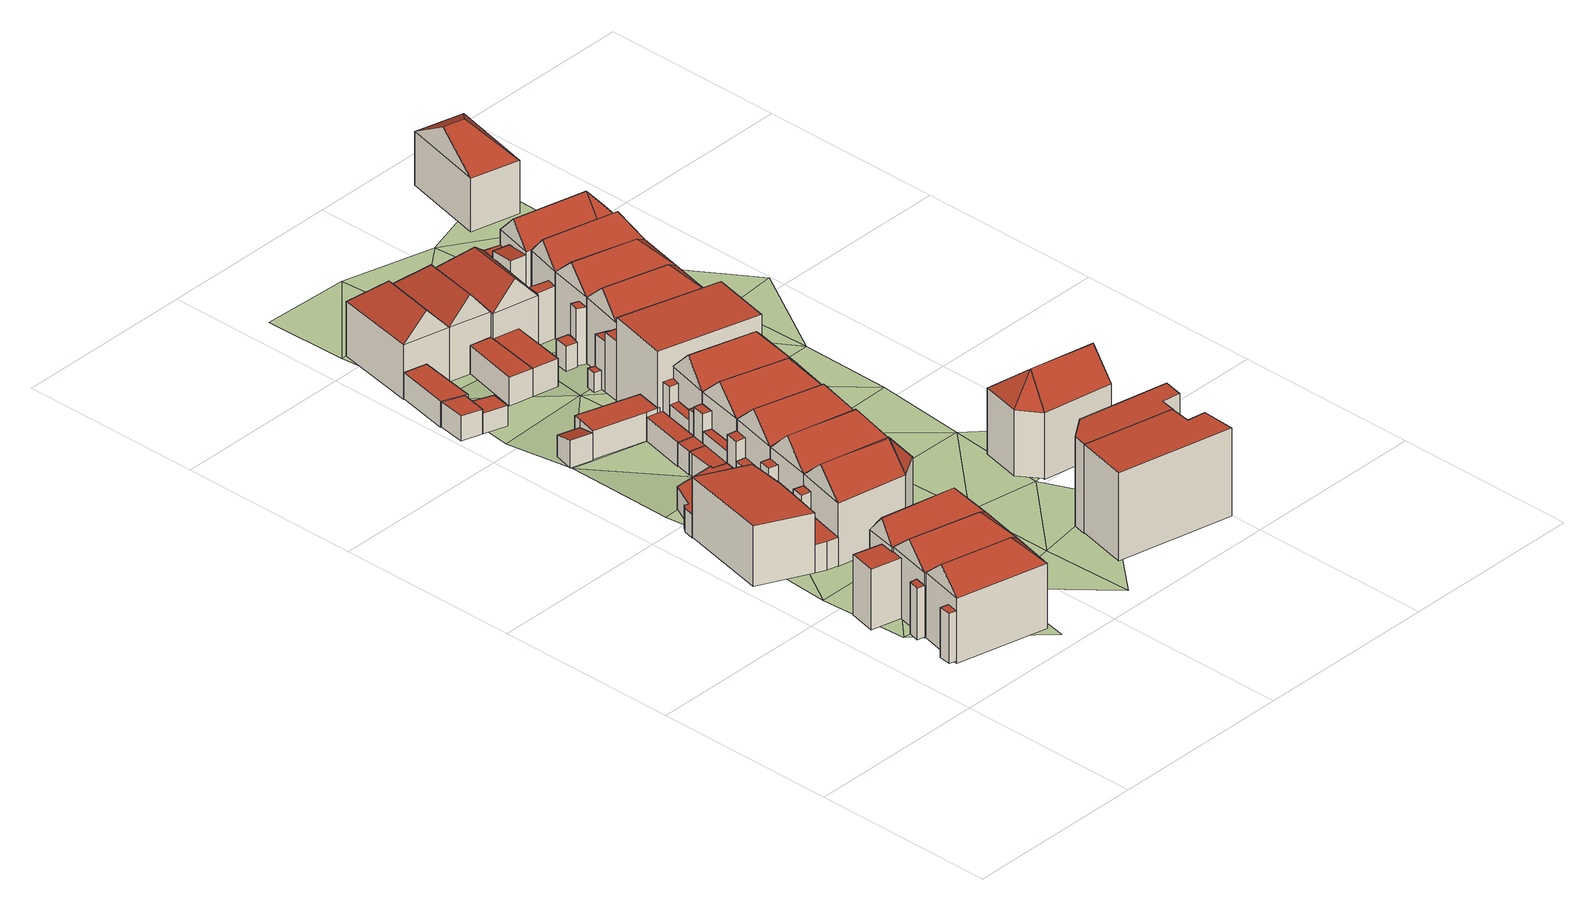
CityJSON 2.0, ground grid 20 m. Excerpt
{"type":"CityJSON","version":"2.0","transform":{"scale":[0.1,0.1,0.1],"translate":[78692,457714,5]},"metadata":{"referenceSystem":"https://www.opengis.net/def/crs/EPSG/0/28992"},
"CityObjects":{
"building1":{"type":"Building","children":["building1-1","building1-2"]},
"building1-1":{"type":"BuildingPart","attributes":{"RelativeEavesHeight":7.25,"AbsoluteEavesHeight":14.2,"RelativeRidgeHeight":9.68,"AbsoluteRidgeHeight":16.63,"roofType":"1130"},"parents":["building1"],"geometry":[{"type":"Solid","lod":"2","boundaries":[[[[0,1,2,3]],[[1,4,5,2]],[[4,6,7,5]],[[6,0,3,7]],[[4,1,8]],[[0,6,9]],[[1,0,9,8]],[[6,4,8,9]],[[3,2,5,7]]]],"semantics":{"surfaces":[{"type":"WallSurface"},{"type":"RoofSurface","Slope":45,"Direction":103.11},{"type":"RoofSurface","Slope":46.19,"Direction":13.09},{"type":"RoofSurface","Slope":46.19,"Direction":193.03},{"type":"GroundSurface"}],"values":[[0,0,0,0,1,0,2,3,4]]}}]},
"building1-2":{"type":"BuildingPart","attributes":{"RelativeEavesHeight":5.67,"AbsoluteEavesHeight":12.84,"RelativeRidgeHeight":5.67,"AbsoluteRidgeHeight":12.84,"roofType":"1000"},"parents":["building1"],"geometry":[{"type":"Solid","lod":"2","boundaries":[[[[10,11,12,13]],[[11,14,15,12]],[[14,16,17,15]],[[16,10,13,17]],[[16,14,11,10]],[[13,12,15,17]]]],"semantics":{"surfaces":[{"type":"WallSurface"},{"type":"RoofSurface","Slope":90,"Direction":0},{"type":"GroundSurface"}],"values":[[0,0,0,0,1,2]]}}]},
"building2":{"type":"Building","children":["building2-1","building2-2"]},
"building2-1":{"type":"BuildingPart","attributes":{"RelativeEavesHeight":5.71,"AbsoluteEavesHeight":12.75,"RelativeRidgeHeight":5.71,"AbsoluteRidgeHeight":12.75,"roofType":"1000"},"parents":["building2"],"geometry":[{"type":"Solid","lod":"2","boundaries":[[[[18,19,20,21]],[[19,22,23,20]],[[22,24,25,23]],[[24,18,21,25]],[[24,22,19,18]],[[21,20,23,25]]]],"semantics":{"surfaces":[{"type":"WallSurface"},{"type":"RoofSurface","Slope":90,"Direction":0},{"type":"GroundSurface"}],"values":[[0,0,0,0,1,2]]}}]},
"building2-2":{"type":"BuildingPart","attributes":{"RelativeEavesHeight":7.34,"AbsoluteEavesHeight":14.2,"RelativeRidgeHeight":9.77,"AbsoluteRidgeHeight":16.63,"roofType":"1130"},"parents":["building2"],"geometry":[{"type":"Solid","lod":"2","boundaries":[[[[26,27,28,29]],[[27,1,2,28]],[[1,30,31,2]],[[30,26,29,31]],[[1,27,32]],[[26,30,33]],[[27,26,33,32]],[[30,1,32,33]],[[29,28,2,31]]]],"semantics":{"surfaces":[{"type":"WallSurface"},{"type":"RoofSurface","Slope":45,"Direction":103.11},{"type":"RoofSurface","Slope":46.86,"Direction":13.1},{"type":"RoofSurface","Slope":46.86,"Direction":193.06},{"type":"GroundSurface"}],"values":[[0,0,0,0,1,0,2,3,4]]}}]},
"building3":{"type":"Building","children":["building3-1","building3-2"]},
"building3-1":{"type":"BuildingPart","attributes":{"RelativeEavesHeight":6.77,"AbsoluteEavesHeight":13.4,"RelativeRidgeHeight":6.77,"AbsoluteRidgeHeight":13.4,"roofType":"1000"},"parents":["building3"],"geometry":[{"type":"Solid","lod":"2","boundaries":[[[[34,35,36,37]],[[35,38,39,36]],[[38,40,41,39]],[[40,42,43,41]],[[42,34,37,43]],[[42,40,38,35,34]],[[37,36,39,41,43]]]],"semantics":{"surfaces":[{"type":"WallSurface"},{"type":"RoofSurface","Slope":90,"Direction":0},{"type":"GroundSurface"}],"values":[[0,0,0,0,0,1,2]]}}]},
"building3-2":{"type":"BuildingPart","attributes":{"RelativeEavesHeight":3.62,"AbsoluteEavesHeight":10.26,"RelativeRidgeHeight":3.62,"AbsoluteRidgeHeight":10.26,"roofType":"1000"},"parents":["building3"],"geometry":[{"type":"Solid","lod":"2","boundaries":[[[[44,45,46,47]],[[45,48,49,46]],[[48,50,43,49]],[[50,44,47,43]],[[50,48,45,44]],[[47,46,49,43]]]],"semantics":{"surfaces":[{"type":"WallSurface"},{"type":"RoofSurface","Slope":90,"Direction":0},{"type":"GroundSurface"}],"values":[[0,0,0,0,1,2]]}}]},
"building4":{"type":"Building","children":["building4-1","building4-2","building4-3"]},
"building4-1":{"type":"BuildingPart","attributes":{"RelativeEavesHeight":6.85,"AbsoluteEavesHeight":13.74,"RelativeRidgeHeight":6.85,"AbsoluteRidgeHeight":13.74,"roofType":"1000"},"parents":["building4"],"geometry":[{"type":"Solid","lod":"2","boundaries":[[[[51,52,29,53]],[[52,54,55,29]],[[54,56,57,55]],[[56,58,59,57]],[[58,60,61,59]],[[60,51,53,61]],[[60,58,56,54,52,51]],[[53,29,55,57,59,61]]]],"semantics":{"surfaces":[{"type":"WallSurface"},{"type":"RoofSurface","Slope":90,"Direction":282.15},{"type":"GroundSurface"}],"values":[[0,0,0,0,0,0,1,2]]}}]},
"building4-2":{"type":"BuildingPart","attributes":{"RelativeEavesHeight":7.41,"AbsoluteEavesHeight":14.2,"RelativeRidgeHeight":9.84,"AbsoluteRidgeHeight":16.63,"roofType":"1120"},"parents":["building4"],"geometry":[{"type":"Solid","lod":"2","boundaries":[[[[62,27,63,64]],[[27,65,66,63]],[[65,67,68,66]],[[67,62,64,68]],[[27,62,69]],[[65,27,69]],[[67,65,69]],[[62,67,69]],[[64,63,66,68]]]],"semantics":{"surfaces":[{"type":"WallSurface"},{"type":"RoofSurface","Slope":42.03,"Direction":103.12},{"type":"RoofSurface","Slope":-20.45,"Direction":252.59},{"type":"RoofSurface","Slope":40.91,"Direction":10.1},{"type":"RoofSurface","Slope":32.95,"Direction":56.65},{"type":"GroundSurface"}],"values":[[0,0,0,0,1,2,3,4,5]]}}]},
"building4-3":{"type":"BuildingPart","attributes":{"RelativeEavesHeight":7.41,"AbsoluteEavesHeight":14.2,"RelativeRidgeHeight":9.84,"AbsoluteRidgeHeight":16.63,"roofType":"1130"},"parents":["building4"],"geometry":[{"type":"Solid","lod":"2","boundaries":[[[[70,65,66,71]],[[65,27,63,66]],[[27,72,73,63]],[[72,70,71,73]],[[27,65,69]],[[70,72,74]],[[65,70,74,69]],[[72,27,69,74]],[[71,66,63,73]]]],"semantics":{"surfaces":[{"type":"WallSurface"},{"type":"RoofSurface","Slope":20.45,"Direction":72.58},{"type":"RoofSurface","Slope":38.78,"Direction":11.16},{"type":"RoofSurface","Slope":37.61,"Direction":192.71},{"type":"GroundSurface"}],"values":[[0,0,0,0,1,0,2,3,4]]}}]},
"building5":{"type":"Building","children":["building5-1","building5-2","building5-3","building5-4"]},
"building5-1":{"type":"BuildingPart","attributes":{"RelativeEavesHeight":5.76,"AbsoluteEavesHeight":12.35,"RelativeRidgeHeight":5.76,"AbsoluteRidgeHeight":12.35,"roofType":"1000"},"parents":["building5"],"geometry":[{"type":"Solid","lod":"2","boundaries":[[[[75,76,77,78]],[[76,79,80,77]],[[79,81,82,80]],[[81,75,78,82]],[[81,79,76,75]],[[78,77,80,82]]]],"semantics":{"surfaces":[{"type":"WallSurface"},{"type":"RoofSurface","Slope":90,"Direction":0},{"type":"GroundSurface"}],"values":[[0,0,0,0,1,2]]}}]},
"building5-2":{"type":"BuildingPart","attributes":{"RelativeEavesHeight":3.26,"AbsoluteEavesHeight":9.85,"RelativeRidgeHeight":3.26,"AbsoluteRidgeHeight":9.85,"roofType":"1000"},"parents":["building5"],"geometry":[{"type":"Solid","lod":"2","boundaries":[[[[83,84,77,80]],[[84,85,86,77]],[[85,87,88,86]],[[87,89,36,88]],[[89,90,37,36]],[[90,91,82,37]],[[91,83,80,82]],[[91,90,89,87,85,84,83]],[[80,77,86,88,36,37,82]]]],"semantics":{"surfaces":[{"type":"WallSurface"},{"type":"RoofSurface","Slope":90,"Direction":0},{"type":"GroundSurface"}],"values":[[0,0,0,0,0,0,0,1,2]]}}]},
"building5-3":{"type":"BuildingPart","attributes":{"RelativeEavesHeight":7.12,"AbsoluteEavesHeight":13.65,"RelativeRidgeHeight":9.73,"AbsoluteRidgeHeight":16.27,"roofType":"1120"},"parents":["building5"],"geometry":[{"type":"Solid","lod":"2","boundaries":[[[[92,93,94,95]],[[93,96,97,94]],[[96,98,99,97]],[[98,92,95,99]],[[93,92,100]],[[96,93,100]],[[98,96,100]],[[92,98,100]],[[95,94,97,99]]]],"semantics":{"surfaces":[{"type":"WallSurface"},{"type":"RoofSurface","Slope":0,"Direction":281.62},{"type":"RoofSurface","Slope":41.04,"Direction":15.9},{"type":"RoofSurface","Slope":40.1,"Direction":101.36},{"type":"RoofSurface","Slope":38.11,"Direction":149.07},{"type":"GroundSurface"}],"values":[[0,0,0,0,1,2,3,4,5]]}}]},
"building5-4":{"type":"BuildingPart","attributes":{"RelativeEavesHeight":7.11,"AbsoluteEavesHeight":13.65,"RelativeRidgeHeight":9.72,"AbsoluteRidgeHeight":16.27,"roofType":"1030"},"parents":["building5"],"geometry":[{"type":"Solid","lod":"2","boundaries":[[[[92,101,102,95]],[[101,103,104,102]],[[103,93,94,104]],[[93,92,95,94]],[[103,101,105]],[[92,93,100]],[[101,92,100,105]],[[93,103,105,100]],[[95,102,104,94]]]],"semantics":{"surfaces":[{"type":"WallSurface"},{"type":"RoofSurface","Slope":47.35,"Direction":190.91},{"type":"RoofSurface","Slope":44.71,"Direction":13.6},{"type":"GroundSurface"}],"values":[[0,0,0,0,0,0,1,2,3]]}}]},
"building6":{"type":"Building","children":["building6-1","building6-2","building6-3","building6-4"]},
"building6-1":{"type":"BuildingPart","attributes":{"RelativeEavesHeight":2.53,"AbsoluteEavesHeight":9.06,"RelativeRidgeHeight":2.53,"AbsoluteRidgeHeight":9.06,"roofType":"1000"},"parents":["building6"],"geometry":[{"type":"Solid","lod":"2","boundaries":[[[[106,107,108,109]],[[107,110,111,108]],[[110,112,113,111]],[[112,114,115,113]],[[114,116,117,115]],[[116,118,119,117]],[[118,120,121,119]],[[120,122,123,121]],[[122,124,125,123]],[[124,126,127,125]],[[126,128,129,127]],[[128,106,109,129]],[[128,126,124,122,120,118,116,114,112,110,107,106]],[[109,108,111,113,115,117,119,121,123,125,127,129]]]],"semantics":{"surfaces":[{"type":"WallSurface"},{"type":"RoofSurface","Slope":90,"Direction":0},{"type":"GroundSurface"}],"values":[[0,0,0,0,0,0,0,0,0,0,0,0,1,2]]}}]},
"building6-2":{"type":"BuildingPart","attributes":{"RelativeEavesHeight":7.22,"AbsoluteEavesHeight":13.65,"RelativeRidgeHeight":9.88,"AbsoluteRidgeHeight":16.3,"roofType":"1130"},"parents":["building6"],"geometry":[{"type":"Solid","lod":"2","boundaries":[[[[130,131,132,133]],[[131,134,135,132]],[[134,136,137,135]],[[136,130,133,137]],[[134,131,138]],[[130,136,139]],[[131,130,139,138]],[[136,134,138,139]],[[133,132,135,137]]]],"semantics":{"surfaces":[{"type":"WallSurface"},{"type":"RoofSurface","Slope":38.26,"Direction":103},{"type":"RoofSurface","Slope":45.79,"Direction":15.22},{"type":"RoofSurface","Slope":46.27,"Direction":195.31},{"type":"GroundSurface"}],"values":[[0,0,0,0,1,0,2,3,4]]}}]},
"building6-3":{"type":"BuildingPart","attributes":{"RelativeEavesHeight":3.63,"AbsoluteEavesHeight":10.15,"RelativeRidgeHeight":3.63,"AbsoluteRidgeHeight":10.15,"roofType":"1000"},"parents":["building6"],"geometry":[{"type":"Solid","lod":"2","boundaries":[[[[140,141,109,142]],[[141,143,144,109]],[[143,145,146,144]],[[145,140,142,146]],[[145,143,141,140]],[[142,109,144,146]]]],"semantics":{"surfaces":[{"type":"WallSurface"},{"type":"RoofSurface","Slope":90,"Direction":0},{"type":"GroundSurface"}],"values":[[0,0,0,0,1,2]]}}]},
"building6-4":{"type":"BuildingPart","attributes":{"RelativeEavesHeight":5.83,"AbsoluteEavesHeight":12.35,"RelativeRidgeHeight":5.83,"AbsoluteRidgeHeight":12.35,"roofType":"1000"},"parents":["building6"],"geometry":[{"type":"Solid","lod":"2","boundaries":[[[[147,148,129,144]],[[148,149,150,129]],[[149,151,146,150]],[[151,147,144,146]],[[151,149,148,147]],[[144,129,150,146]]]],"semantics":{"surfaces":[{"type":"WallSurface"},{"type":"RoofSurface","Slope":90,"Direction":0},{"type":"GroundSurface"}],"values":[[0,0,0,0,1,2]]}}]},
"building7":{"type":"Building","children":["building7-1","building7-2","building7-3"]},
"building7-1":{"type":"BuildingPart","attributes":{"RelativeEavesHeight":7.22,"AbsoluteEavesHeight":13.65,"RelativeRidgeHeight":9.97,"AbsoluteRidgeHeight":16.4,"roofType":"1130"},"parents":["building7"],"geometry":[{"type":"Solid","lod":"2","boundaries":[[[[136,134,135,137]],[[134,96,152,135]],[[96,103,153,152]],[[103,136,137,153]],[[96,134,154]],[[136,103,155]],[[134,136,155,154]],[[103,96,154,155]],[[137,135,152,153]]]],"semantics":{"surfaces":[{"type":"WallSurface"},{"type":"RoofSurface","Slope":36.68,"Direction":103},{"type":"RoofSurface","Slope":42.99,"Direction":14.5},{"type":"RoofSurface","Slope":46.82,"Direction":194.74},{"type":"GroundSurface"}],"values":[[0,0,0,0,1,0,2,3,4]]}}]},
"building7-2":{"type":"BuildingPart","attributes":{"RelativeEavesHeight":3.61,"AbsoluteEavesHeight":10.15,"RelativeRidgeHeight":3.61,"AbsoluteRidgeHeight":10.15,"roofType":"1000"},"parents":["building7"],"geometry":[{"type":"Solid","lod":"2","boundaries":[[[[156,157,158,104]],[[157,159,160,158]],[[159,161,162,160]],[[161,156,104,162]],[[161,159,157,156]],[[104,158,160,162]]]],"semantics":{"surfaces":[{"type":"WallSurface"},{"type":"RoofSurface","Slope":90,"Direction":212.71},{"type":"GroundSurface"}],"values":[[0,0,0,0,1,2]]}}]},
"building7-3":{"type":"BuildingPart","attributes":{"RelativeEavesHeight":5.81,"AbsoluteEavesHeight":12.35,"RelativeRidgeHeight":5.81,"AbsoluteRidgeHeight":12.35,"roofType":"1000"},"parents":["building7"],"geometry":[{"type":"Solid","lod":"2","boundaries":[[[[163,164,109,160]],[[164,165,142,109]],[[165,166,162,142]],[[166,163,160,162]],[[166,165,164,163]],[[160,109,142,162]]]],"semantics":{"surfaces":[{"type":"WallSurface"},{"type":"RoofSurface","Slope":90,"Direction":198.26},{"type":"GroundSurface"}],"values":[[0,0,0,0,1,2]]}}]},
"building8":{"type":"Building","children":["building8-1","building8-2","building8-3","building8-4"]},
"building8-1":{"type":"BuildingPart","attributes":{"RelativeEavesHeight":2.92,"AbsoluteEavesHeight":8.77,"RelativeRidgeHeight":2.92,"AbsoluteRidgeHeight":8.77,"roofType":"1010"},"parents":["building8"],"geometry":[{"type":"Solid","lod":"2","boundaries":[[[[167,168,169,170]],[[168,171,172,169]],[[171,173,174,172]],[[173,167,170,174]],[[173,171,168,167]],[[170,169,172,174]]]],"semantics":{"surfaces":[{"type":"WallSurface"},{"type":"RoofSurface","Slope":90,"Direction":0},{"type":"GroundSurface"}],"values":[[0,0,0,0,1,2]]}}]},
"building8-2":{"type":"BuildingPart","attributes":{"RelativeEavesHeight":6.11,"AbsoluteEavesHeight":11.86,"RelativeRidgeHeight":9.01,"AbsoluteRidgeHeight":14.77,"roofType":"1130"},"parents":["building8"],"geometry":[{"type":"Solid","lod":"2","boundaries":[[[[175,176,177,178]],[[176,179,180,177]],[[179,181,182,180]],[[181,175,178,182]],[[179,176,183]],[[175,181,184]],[[176,175,184,183]],[[181,179,183,184]],[[178,177,180,182]]]],"semantics":{"surfaces":[{"type":"WallSurface"},{"type":"RoofSurface","Slope":44.97,"Direction":13.8},{"type":"RoofSurface","Slope":41.85,"Direction":281},{"type":"RoofSurface","Slope":41.85,"Direction":101.1},{"type":"GroundSurface"}],"values":[[0,0,0,0,1,0,2,3,4]]}}]},
"building8-3":{"type":"BuildingPart","attributes":{"RelativeEavesHeight":2.79,"AbsoluteEavesHeight":8.77,"RelativeRidgeHeight":2.79,"AbsoluteRidgeHeight":8.77,"roofType":"1010"},"parents":["building8"],"geometry":[{"type":"Solid","lod":"2","boundaries":[[[[185,186,187,188]],[[186,189,190,187]],[[189,167,191,190]],[[167,185,188,191]],[[167,189,186,185]],[[188,187,190,191]]]],"semantics":{"surfaces":[{"type":"WallSurface"},{"type":"RoofSurface","Slope":90,"Direction":0},{"type":"GroundSurface"}],"values":[[0,0,0,0,1,2]]}}]},
"building8-4":{"type":"BuildingPart","attributes":{"RelativeEavesHeight":2.27,"AbsoluteEavesHeight":8.26,"RelativeRidgeHeight":2.27,"AbsoluteRidgeHeight":8.26,"roofType":"1000"},"parents":["building8"],"geometry":[{"type":"Solid","lod":"2","boundaries":[[[[192,193,194,195]],[[193,196,197,194]],[[196,198,187,197]],[[198,192,195,187]],[[198,196,193,192]],[[195,194,197,187]]]],"semantics":{"surfaces":[{"type":"WallSurface"},{"type":"RoofSurface","Slope":90,"Direction":0},{"type":"GroundSurface"}],"values":[[0,0,0,0,1,2]]}}]},
"building9":{"type":"Building","children":["building9-1","building9-2","building9-3","building9-4","building9-5"]},
"building9-1":{"type":"BuildingPart","attributes":{"RelativeEavesHeight":3.9,"AbsoluteEavesHeight":10.35,"RelativeRidgeHeight":3.9,"AbsoluteRidgeHeight":10.35,"roofType":"1000"},"parents":["building9"],"geometry":[{"type":"Solid","lod":"2","boundaries":[[[[199,200,201,150]],[[200,202,203,201]],[[202,204,205,203]],[[204,199,150,205]],[[204,202,200,199]],[[150,201,203,205]]]],"semantics":{"surfaces":[{"type":"WallSurface"},{"type":"RoofSurface","Slope":90,"Direction":0},{"type":"GroundSurface"}],"values":[[0,0,0,0,1,2]]}}]},
"building9-2":{"type":"BuildingPart","attributes":{"RelativeEavesHeight":5.93,"AbsoluteEavesHeight":12.35,"RelativeRidgeHeight":5.93,"AbsoluteRidgeHeight":12.35,"roofType":"1000"},"parents":["building9"],"geometry":[{"type":"Solid","lod":"2","boundaries":[[[[206,207,208,209]],[[207,210,211,208]],[[210,212,213,211]],[[212,206,209,213]],[[212,210,207,206]],[[209,208,211,213]]]],"semantics":{"surfaces":[{"type":"WallSurface"},{"type":"RoofSurface","Slope":90,"Direction":0},{"type":"GroundSurface"}],"values":[[0,0,0,0,1,2]]}}]},
"building9-3":{"type":"BuildingPart","attributes":{"RelativeEavesHeight":2.63,"AbsoluteEavesHeight":9.05,"RelativeRidgeHeight":2.63,"AbsoluteRidgeHeight":9.05,"roofType":"1000"},"parents":["building9"],"geometry":[{"type":"Solid","lod":"2","boundaries":[[[[214,215,208,216]],[[215,217,218,208]],[[217,219,220,218]],[[219,214,216,220]],[[219,217,215,214]],[[216,208,218,220]]]],"semantics":{"surfaces":[{"type":"WallSurface"},{"type":"RoofSurface","Slope":90,"Direction":0},{"type":"GroundSurface"}],"values":[[0,0,0,0,1,2]]}}]},
"building9-4":{"type":"BuildingPart","attributes":{"RelativeEavesHeight":2.58,"AbsoluteEavesHeight":9.05,"RelativeRidgeHeight":2.58,"AbsoluteRidgeHeight":9.05,"roofType":"1000"},"parents":["building9"],"geometry":[{"type":"Solid","lod":"2","boundaries":[[[[217,221,201,222]],[[221,223,127,201]],[[223,224,225,127]],[[224,219,226,225]],[[219,217,222,226]],[[219,224,223,221,217]],[[222,201,127,225,226]]]],"semantics":{"surfaces":[{"type":"WallSurface"},{"type":"RoofSurface","Slope":90,"Direction":0},{"type":"GroundSurface"}],"values":[[0,0,0,0,0,1,2]]}}]},
"building9-5":{"type":"BuildingPart","attributes":{"RelativeEavesHeight":7.24,"AbsoluteEavesHeight":13.65,"RelativeRidgeHeight":9.9,"AbsoluteRidgeHeight":16.3,"roofType":"1130"},"parents":["building9"],"geometry":[{"type":"Solid","lod":"2","boundaries":[[[[227,228,229,211]],[[228,131,132,229]],[[131,130,133,132]],[[130,227,211,133]],[[131,228,230]],[[227,130,231]],[[228,227,231,230]],[[130,131,230,231]],[[211,229,132,133]]]],"semantics":{"surfaces":[{"type":"WallSurface"},{"type":"RoofSurface","Slope":40.8,"Direction":103},{"type":"RoofSurface","Slope":45.67,"Direction":16.07},{"type":"RoofSurface","Slope":45.68,"Direction":195.73},{"type":"GroundSurface"}],"values":[[0,0,0,0,1,0,2,3,4]]}}]},
"building10":{"type":"Building","children":["building10-1","building10-2","building10-3"]},
"building10-1":{"type":"BuildingPart","attributes":{"RelativeEavesHeight":2.72,"AbsoluteEavesHeight":8.95,"RelativeRidgeHeight":3.06,"AbsoluteRidgeHeight":9.29,"roofType":"1010"},"parents":["building10"],"geometry":[{"type":"Solid","lod":"2","boundaries":[[[[232,233,234,235]],[[233,236,237,234]],[[236,238,239,237]],[[238,232,235,239]],[[238,236,233,232]],[[235,234,237,239]]]],"semantics":{"surfaces":[{"type":"WallSurface"},{"type":"RoofSurface","Slope":72.94,"Direction":17.61},{"type":"GroundSurface"}],"values":[[0,0,0,0,1,2]]}}]},
"building10-2":{"type":"BuildingPart","attributes":{"RelativeEavesHeight":3.21,"AbsoluteEavesHeight":9.49,"RelativeRidgeHeight":3.21,"AbsoluteRidgeHeight":9.49,"roofType":"1000"},"parents":["building10"],"geometry":[{"type":"Solid","lod":"2","boundaries":[[[[240,241,242,243]],[[241,244,245,242]],[[244,246,247,245]],[[246,248,249,247]],[[248,250,251,249]],[[250,252,253,251]],[[252,240,243,253]],[[252,250,248,246,244,241,240]],[[243,242,245,247,249,251,253]]]],"semantics":{"surfaces":[{"type":"WallSurface"},{"type":"RoofSurface","Slope":90,"Direction":0},{"type":"GroundSurface"}],"values":[[0,0,0,0,0,0,0,1,2]]}}]},
"building10-3":{"type":"BuildingPart","attributes":{"RelativeEavesHeight":9.59,"AbsoluteEavesHeight":15.87,"RelativeRidgeHeight":9.59,"AbsoluteRidgeHeight":15.87,"roofType":"1000"},"parents":["building10"],"geometry":[{"type":"Solid","lod":"2","boundaries":[[[[254,255,247,256]],[[255,257,258,247]],[[257,259,260,258]],[[259,254,256,260]],[[259,257,255,254]],[[256,247,258,260]]]],"semantics":{"surfaces":[{"type":"WallSurface"},{"type":"RoofSurface","Slope":90,"Direction":0},{"type":"GroundSurface"}],"values":[[0,0,0,0,1,2]]}}]},
"building11":{"type":"Building","children":["building11-1","building11-2","building11-3","building11-4","building11-5"]},
"building11-1":{"type":"BuildingPart","attributes":{"RelativeEavesHeight":2.75,"AbsoluteEavesHeight":9.05,"RelativeRidgeHeight":2.75,"AbsoluteRidgeHeight":9.05,"roofType":"1000"},"parents":["building11"],"geometry":[{"type":"Solid","lod":"2","boundaries":[[[[215,214,261,262]],[[214,263,251,261]],[[263,264,265,251]],[[264,215,262,265]],[[264,263,214,215]],[[262,261,251,265]]]],"semantics":{"surfaces":[{"type":"WallSurface"},{"type":"RoofSurface","Slope":90,"Direction":0},{"type":"GroundSurface"}],"values":[[0,0,0,0,1,2]]}}]},
"building11-2":{"type":"BuildingPart","attributes":{"RelativeEavesHeight":6.05,"AbsoluteEavesHeight":12.35,"RelativeRidgeHeight":6.05,"AbsoluteRidgeHeight":12.35,"roofType":"1000"},"parents":["building11"],"geometry":[{"type":"Solid","lod":"2","boundaries":[[[[266,267,265,268]],[[267,269,249,265]],[[269,270,271,249]],[[270,272,273,271]],[[272,266,268,273]],[[272,270,269,267,266]],[[268,265,249,271,273]]]],"semantics":{"surfaces":[{"type":"WallSurface"},{"type":"RoofSurface","Slope":90,"Direction":0},{"type":"GroundSurface"}],"values":[[0,0,0,0,0,1,2]]}}]},
"building11-3":{"type":"BuildingPart","attributes":{"RelativeEavesHeight":5.25,"AbsoluteEavesHeight":11.65,"RelativeRidgeHeight":5.25,"AbsoluteRidgeHeight":11.65,"roofType":"1000"},"parents":["building11"],"geometry":[{"type":"Solid","lod":"2","boundaries":[[[[274,275,208,211]],[[275,276,277,208]],[[276,278,279,277]],[[278,274,211,279]],[[278,276,275,274]],[[211,208,277,279]]]],"semantics":{"surfaces":[{"type":"WallSurface"},{"type":"RoofSurface","Slope":90,"Direction":0},{"type":"GroundSurface"}],"values":[[0,0,0,0,1,2]]}}]},
"building11-4":{"type":"BuildingPart","attributes":{"RelativeEavesHeight":4.03,"AbsoluteEavesHeight":10.35,"RelativeRidgeHeight":4.03,"AbsoluteRidgeHeight":10.35,"roofType":"1000"},"parents":["building11"],"geometry":[{"type":"Solid","lod":"2","boundaries":[[[[280,281,268,282]],[[281,283,273,268]],[[283,284,285,273]],[[284,280,282,285]],[[284,283,281,280]],[[282,268,273,285]]]],"semantics":{"surfaces":[{"type":"WallSurface"},{"type":"RoofSurface","Slope":90,"Direction":0},{"type":"GroundSurface"}],"values":[[0,0,0,0,1,2]]}}]},
"building11-5":{"type":"BuildingPart","attributes":{"RelativeEavesHeight":7.34,"AbsoluteEavesHeight":13.65,"RelativeRidgeHeight":9.99,"AbsoluteRidgeHeight":16.3,"roofType":"1130"},"parents":["building11"],"geometry":[{"type":"Solid","lod":"2","boundaries":[[[[286,287,256,271]],[[287,228,288,256]],[[228,227,289,288]],[[227,286,271,289]],[[228,287,290]],[[286,227,291]],[[287,286,291,290]],[[227,228,290,291]],[[271,256,288,289]]]],"semantics":{"surfaces":[{"type":"WallSurface"},{"type":"RoofSurface","Slope":40.81,"Direction":103},{"type":"RoofSurface","Slope":44.04,"Direction":15.62},{"type":"RoofSurface","Slope":44.03,"Direction":196.04},{"type":"GroundSurface"}],"values":[[0,0,0,0,1,0,2,3,4]]}}]},
"building12":{"type":"Building","children":["building12-1","building12-2"]},
"building12-1":{"type":"BuildingPart","attributes":{"RelativeEavesHeight":3.24,"AbsoluteEavesHeight":9.1,"RelativeRidgeHeight":3.24,"AbsoluteRidgeHeight":9.1,"roofType":"1000"},"parents":["building12"],"geometry":[{"type":"Solid","lod":"2","boundaries":[[[[292,293,294,295]],[[293,296,297,294]],[[296,298,299,297]],[[298,292,295,299]],[[298,296,293,292]],[[295,294,297,299]]]],"semantics":{"surfaces":[{"type":"WallSurface"},{"type":"RoofSurface","Slope":90,"Direction":0},{"type":"GroundSurface"}],"values":[[0,0,0,0,1,2]]}}]},
"building12-2":{"type":"BuildingPart","attributes":{"RelativeEavesHeight":6.03,"AbsoluteEavesHeight":11.86,"RelativeRidgeHeight":8.93,"AbsoluteRidgeHeight":14.77,"roofType":"1130"},"parents":["building12"],"geometry":[{"type":"Solid","lod":"2","boundaries":[[[[181,179,180,182]],[[179,300,301,180]],[[300,302,303,301]],[[302,181,182,303]],[[300,179,304]],[[181,302,305]],[[179,181,305,304]],[[302,300,304,305]],[[182,180,301,303]]]],"semantics":{"surfaces":[{"type":"WallSurface"},{"type":"RoofSurface","Slope":44.96,"Direction":13.8},{"type":"RoofSurface","Slope":38.04,"Direction":280.98},{"type":"RoofSurface","Slope":38.02,"Direction":100.53},{"type":"GroundSurface"}],"values":[[0,0,0,0,1,0,2,3,4]]}}]},
"building13":{"type":"Building","attributes":{"RelativeEavesHeight":9.92,"AbsoluteEavesHeight":16.6,"RelativeRidgeHeight":9.92,"AbsoluteRidgeHeight":16.6,"roofType":"1000"},"geometry":[{"type":"Solid","lod":"2","boundaries":[[[[306,307,308,309]],[[307,310,311,308]],[[310,312,313,311]],[[312,314,315,313]],[[314,316,317,315]],[[316,318,319,317]],[[318,306,309,319]],[[318,316,314,312,310,307,306]],[[309,308,311,313,315,317,319]]]],"semantics":{"surfaces":[{"type":"WallSurface"},{"type":"RoofSurface","Slope":90,"Direction":0},{"type":"GroundSurface"}],"values":[[0,0,0,0,0,0,0,1,2]]}}]},
"building14":{"type":"Building","children":["building14-1","building14-2","building14-3"]},
"building14-1":{"type":"BuildingPart","attributes":{"RelativeEavesHeight":6.01,"AbsoluteEavesHeight":11.86,"RelativeRidgeHeight":8.91,"AbsoluteRidgeHeight":14.77,"roofType":"1130"},"parents":["building14"],"geometry":[{"type":"Solid","lod":"2","boundaries":[[[[320,300,321,322]],[[300,323,324,321]],[[323,325,326,324]],[[325,320,322,326]],[[323,300,327]],[[320,325,328]],[[300,320,328,327]],[[325,323,327,328]],[[322,321,324,326]]]],"semantics":{"surfaces":[{"type":"WallSurface"},{"type":"RoofSurface","Slope":42.94,"Direction":13.81},{"type":"RoofSurface","Slope":42.74,"Direction":280.92},{"type":"RoofSurface","Slope":42.76,"Direction":102.49},{"type":"GroundSurface"}],"values":[[0,0,0,0,1,0,2,3,4]]}}]},
"building14-2":{"type":"BuildingPart","attributes":{"RelativeEavesHeight":3.25,"AbsoluteEavesHeight":9.1,"RelativeRidgeHeight":3.25,"AbsoluteRidgeHeight":9.1,"roofType":"1000"},"parents":["building14"],"geometry":[{"type":"Solid","lod":"2","boundaries":[[[[329,330,331,332]],[[330,292,333,331]],[[292,334,335,333]],[[334,329,332,335]],[[334,292,330,329]],[[332,331,333,335]]]],"semantics":{"surfaces":[{"type":"WallSurface"},{"type":"RoofSurface","Slope":90,"Direction":0},{"type":"GroundSurface"}],"values":[[0,0,0,0,1,2]]}}]},
"building14-3":{"type":"BuildingPart","attributes":{"RelativeEavesHeight":5.87,"AbsoluteEavesHeight":11.86,"RelativeRidgeHeight":5.87,"AbsoluteRidgeHeight":11.86,"roofType":"1000"},"parents":["building14"],"geometry":[{"type":"Solid","lod":"2","boundaries":[[[[336,337,338,339]],[[337,325,340,338]],[[325,336,339,340]],[[325,337,336]],[[339,338,340]]]],"semantics":{"surfaces":[{"type":"WallSurface"},{"type":"RoofSurface","Slope":90,"Direction":294.32},{"type":"GroundSurface"}],"values":[[0,0,0,1,2]]}}]},
"building15":{"type":"Building","attributes":{"RelativeEavesHeight":10.05,"AbsoluteEavesHeight":16.6,"RelativeRidgeHeight":10.05,"AbsoluteRidgeHeight":16.6,"roofType":"1000"},"geometry":[{"type":"Solid","lod":"2","boundaries":[[[[341,342,343,344]],[[342,316,345,343]],[[316,314,346,345]],[[314,347,348,346]],[[347,349,350,348]],[[349,351,352,350]],[[351,341,344,352]],[[351,349,347,314,316,342,341]],[[344,343,345,346,348,350,352]]]],"semantics":{"surfaces":[{"type":"WallSurface"},{"type":"RoofSurface","Slope":90,"Direction":0},{"type":"GroundSurface"}],"values":[[0,0,0,0,0,0,0,1,2]]}}]},
"building16":{"type":"Building","attributes":{"RelativeEavesHeight":6.71,"AbsoluteEavesHeight":12.99,"RelativeRidgeHeight":6.71,"AbsoluteRidgeHeight":12.99,"roofType":"1000"},"geometry":[{"type":"Solid","lod":"2","boundaries":[[[[353,354,260,355]],[[354,356,357,260]],[[356,358,359,357]],[[358,353,355,359]],[[358,356,354,353]],[[355,260,357,359]]]],"semantics":{"surfaces":[{"type":"WallSurface"},{"type":"RoofSurface","Slope":90,"Direction":0},{"type":"GroundSurface"}],"values":[[0,0,0,0,1,2]]}}]},
"building17":{"type":"Building","children":["building17-1","building17-2","building17-3"]},
"building17-1":{"type":"BuildingPart","attributes":{"RelativeEavesHeight":7.39,"AbsoluteEavesHeight":13.51,"RelativeRidgeHeight":9.89,"AbsoluteRidgeHeight":16.02,"roofType":"1130"},"parents":["building17"],"geometry":[{"type":"Solid","lod":"2","boundaries":[[[[360,361,362,363]],[[361,364,365,362]],[[364,366,367,365]],[[366,360,363,367]],[[364,361,368]],[[360,366,369]],[[361,360,369,368]],[[366,364,368,369]],[[363,362,365,367]]]],"semantics":{"surfaces":[{"type":"WallSurface"},{"type":"RoofSurface","Slope":46.1,"Direction":103},{"type":"RoofSurface","Slope":46.11,"Direction":15.37},{"type":"RoofSurface","Slope":46.11,"Direction":195.32},{"type":"GroundSurface"}],"values":[[0,0,0,0,1,0,2,3,4]]}}]},
"building17-2":{"type":"BuildingPart","attributes":{"RelativeEavesHeight":5.72,"AbsoluteEavesHeight":11.98,"RelativeRidgeHeight":5.72,"AbsoluteRidgeHeight":11.98,"roofType":"1000"},"parents":["building17"],"geometry":[{"type":"Solid","lod":"2","boundaries":[[[[370,371,359,372]],[[371,373,374,359]],[[373,375,376,374]],[[375,370,372,376]],[[375,373,371,370]],[[372,359,374,376]]]],"semantics":{"surfaces":[{"type":"WallSurface"},{"type":"RoofSurface","Slope":90,"Direction":0},{"type":"GroundSurface"}],"values":[[0,0,0,0,1,2]]}}]},
"building17-3":{"type":"BuildingPart","attributes":{"RelativeEavesHeight":2.19,"AbsoluteEavesHeight":8.44,"RelativeRidgeHeight":2.19,"AbsoluteRidgeHeight":8.44,"roofType":"1000"},"parents":["building17"],"geometry":[{"type":"Solid","lod":"2","boundaries":[[[[377,378,379,380]],[[378,381,382,379]],[[381,383,384,382]],[[383,377,380,384]],[[383,381,378,377]],[[380,379,382,384]]]],"semantics":{"surfaces":[{"type":"WallSurface"},{"type":"RoofSurface","Slope":90,"Direction":0},{"type":"GroundSurface"}],"values":[[0,0,0,0,1,2]]}}]},
"building18":{"type":"Building","children":["building18-1","building18-2","building18-3"]},
"building18-1":{"type":"BuildingPart","attributes":{"RelativeEavesHeight":2.75,"AbsoluteEavesHeight":8.76,"RelativeRidgeHeight":2.75,"AbsoluteRidgeHeight":8.76,"roofType":"1000"},"parents":["building18"],"geometry":[{"type":"Solid","lod":"2","boundaries":[[[[385,386,387,388]],[[386,389,390,387]],[[389,391,392,390]],[[391,393,394,392]],[[393,395,396,394]],[[395,385,388,396]],[[395,393,391,389,386,385]],[[388,387,390,392,394,396]]]],"semantics":{"surfaces":[{"type":"WallSurface"},{"type":"RoofSurface","Slope":90,"Direction":0},{"type":"GroundSurface"}],"values":[[0,0,0,0,0,0,1,2]]}}]},
"building18-2":{"type":"BuildingPart","attributes":{"RelativeEavesHeight":7.39,"AbsoluteEavesHeight":13.51,"RelativeRidgeHeight":9.89,"AbsoluteRidgeHeight":16.02,"roofType":"1130"},"parents":["building18"],"geometry":[{"type":"Solid","lod":"2","boundaries":[[[[397,398,399,400]],[[398,361,362,399]],[[361,360,363,362]],[[360,397,400,363]],[[361,398,401]],[[397,360,402]],[[398,397,402,401]],[[360,361,401,402]],[[400,399,362,363]]]],"semantics":{"surfaces":[{"type":"WallSurface"},{"type":"RoofSurface","Slope":45.91,"Direction":103},{"type":"RoofSurface","Slope":45.87,"Direction":15.01},{"type":"RoofSurface","Slope":45.86,"Direction":195.29},{"type":"GroundSurface"}],"values":[[0,0,0,0,1,0,2,3,4]]}}]},
"building18-3":{"type":"BuildingPart","attributes":{"RelativeEavesHeight":6.32,"AbsoluteEavesHeight":12.36,"RelativeRidgeHeight":6.32,"AbsoluteRidgeHeight":12.36,"roofType":"1000"},"parents":["building18"],"geometry":[{"type":"Solid","lod":"2","boundaries":[[[[403,404,388,405]],[[404,406,396,388]],[[406,407,408,396]],[[407,403,405,408]],[[407,406,404,403]],[[405,388,396,408]]]],"semantics":{"surfaces":[{"type":"WallSurface"},{"type":"RoofSurface","Slope":90,"Direction":66.99},{"type":"GroundSurface"}],"values":[[0,0,0,0,1,2]]}}]},
"building19":{"type":"Building","children":["building19-1","building19-2"]},
"building19-1":{"type":"BuildingPart","attributes":{"RelativeEavesHeight":7.46,"AbsoluteEavesHeight":14.01,"RelativeRidgeHeight":10.33,"AbsoluteRidgeHeight":16.88,"roofType":"1130"},"parents":["building19"],"geometry":[{"type":"Solid","lod":"2","boundaries":[[[[409,410,411,412]],[[410,413,414,411]],[[413,415,416,414]],[[415,409,412,416]],[[413,410,417]],[[409,415,418]],[[410,409,418,417]],[[415,413,417,418]],[[412,411,414,416]]]],"semantics":{"surfaces":[{"type":"WallSurface"},{"type":"RoofSurface","Slope":12.18,"Direction":284.38},{"type":"RoofSurface","Slope":46.91,"Direction":190.62},{"type":"RoofSurface","Slope":47.16,"Direction":12.18},{"type":"GroundSurface"}],"values":[[0,0,0,0,1,0,2,3,4]]}}]},
"building19-2":{"type":"BuildingPart","attributes":{"RelativeEavesHeight":7.46,"AbsoluteEavesHeight":14.01,"RelativeRidgeHeight":10.32,"AbsoluteRidgeHeight":16.88,"roofType":"1120"},"parents":["building19"],"geometry":[{"type":"Solid","lod":"2","boundaries":[[[[410,419,420,421]],[[419,422,423,420]],[[422,413,424,423]],[[413,410,421,424]],[[419,410,417]],[[422,419,417]],[[413,422,417]],[[410,413,417]],[[421,420,423,424]]]],"semantics":{"surfaces":[{"type":"WallSurface"},{"type":"RoofSurface","Slope":44.11,"Direction":236.76},{"type":"RoofSurface","Slope":43.98,"Direction":283.7},{"type":"RoofSurface","Slope":48.09,"Direction":12.99},{"type":"RoofSurface","Slope":-12.18,"Direction":104.39},{"type":"GroundSurface"}],"values":[[0,0,0,0,1,2,3,4,5]]}}]},
"building20":{"type":"Building","children":["building20-1","building20-2"]},
"building20-1":{"type":"BuildingPart","attributes":{"RelativeEavesHeight":7.33,"AbsoluteEavesHeight":13.51,"RelativeRidgeHeight":9.84,"AbsoluteRidgeHeight":16.02,"roofType":"1130"},"parents":["building20"],"geometry":[{"type":"Solid","lod":"2","boundaries":[[[[425,426,427,428]],[[426,398,429,427]],[[398,397,430,429]],[[397,425,428,430]],[[398,426,431]],[[425,397,432]],[[426,425,432,431]],[[397,398,431,432]],[[428,427,429,430]]]],"semantics":{"surfaces":[{"type":"WallSurface"},{"type":"RoofSurface","Slope":31.22,"Direction":102.99},{"type":"RoofSurface","Slope":40.48,"Direction":13.82},{"type":"RoofSurface","Slope":40.16,"Direction":194.54},{"type":"GroundSurface"}],"values":[[0,0,0,0,1,0,2,3,4]]}}]},
"building20-2":{"type":"BuildingPart","attributes":{"RelativeEavesHeight":5.84,"AbsoluteEavesHeight":11.86,"RelativeRidgeHeight":5.84,"AbsoluteRidgeHeight":11.86,"roofType":"1000"},"parents":["building20"],"geometry":[{"type":"Solid","lod":"2","boundaries":[[[[433,337,338,434]],[[337,336,339,338]],[[336,435,436,339]],[[435,433,434,436]],[[435,336,337,433]],[[434,338,339,436]]]],"semantics":{"surfaces":[{"type":"WallSurface"},{"type":"RoofSurface","Slope":90,"Direction":13.27},{"type":"GroundSurface"}],"values":[[0,0,0,0,1,2]]}}]},
"building21":{"type":"Building","children":["building21-1","building21-2","building21-3","building21-4"]},
"building21-1":{"type":"BuildingPart","attributes":{"RelativeEavesHeight":7.4,"AbsoluteEavesHeight":13.51,"RelativeRidgeHeight":9.91,"AbsoluteRidgeHeight":16.02,"roofType":"1030"},"parents":["building21"],"geometry":[{"type":"Solid","lod":"2","boundaries":[[[[437,438,439,440]],[[438,441,442,439]],[[441,443,444,442]],[[443,437,440,444]],[[441,438,445]],[[437,443,446]],[[438,437,446,445]],[[443,441,445,446]],[[440,439,442,444]]]],"semantics":{"surfaces":[{"type":"WallSurface"},{"type":"RoofSurface","Slope":42.03,"Direction":193.54},{"type":"RoofSurface","Slope":42.03,"Direction":13.49},{"type":"GroundSurface"}],"values":[[0,0,0,0,0,0,1,2,3]]}}]},
"building21-2":{"type":"BuildingPart","attributes":{"RelativeEavesHeight":6.83,"AbsoluteEavesHeight":12.96,"RelativeRidgeHeight":7.08,"AbsoluteRidgeHeight":13.21,"roofType":"1010"},"parents":["building21"],"geometry":[{"type":"Solid","lod":"2","boundaries":[[[[447,448,449,439]],[[448,450,451,449]],[[450,452,453,451]],[[452,447,439,453]],[[452,450,448,447]],[[439,449,451,453]]]],"semantics":{"surfaces":[{"type":"WallSurface"},{"type":"RoofSurface","Slope":80.28,"Direction":13.22},{"type":"GroundSurface"}],"values":[[0,0,0,0,1,2]]}}]},
"building21-3":{"type":"BuildingPart","attributes":{"RelativeEavesHeight":5.74,"AbsoluteEavesHeight":11.81,"RelativeRidgeHeight":5.74,"AbsoluteRidgeHeight":11.81,"roofType":"1000"},"parents":["building21"],"geometry":[{"type":"Solid","lod":"2","boundaries":[[[[454,455,456,451]],[[455,457,442,456]],[[457,458,453,442]],[[458,454,451,453]],[[458,457,455,454]],[[451,456,442,453]]]],"semantics":{"surfaces":[{"type":"WallSurface"},{"type":"RoofSurface","Slope":90,"Direction":0},{"type":"GroundSurface"}],"values":[[0,0,0,0,1,2]]}}]},
"building21-4":{"type":"BuildingPart","attributes":{"RelativeEavesHeight":7.39,"AbsoluteEavesHeight":13.51,"RelativeRidgeHeight":9.89,"AbsoluteRidgeHeight":16.02,"roofType":"1120"},"parents":["building21"],"geometry":[{"type":"Solid","lod":"2","boundaries":[[[[443,459,460,444]],[[459,426,461,460]],[[426,437,440,461]],[[437,443,444,440]],[[459,443,446]],[[426,459,446]],[[437,426,446]],[[443,437,446]],[[444,460,461,440]]]],"semantics":{"surfaces":[{"type":"WallSurface"},{"type":"RoofSurface","Slope":33.22,"Direction":58.18},{"type":"RoofSurface","Slope":40.3,"Direction":104.53},{"type":"RoofSurface","Slope":42.08,"Direction":193.57},{"type":"RoofSurface","Slope":0,"Direction":284.67},{"type":"GroundSurface"}],"values":[[0,0,0,0,1,2,3,4,5]]}}]},
"building22":{"type":"Building","attributes":{"RelativeEavesHeight":5.99,"AbsoluteEavesHeight":12.13,"RelativeRidgeHeight":9.17,"AbsoluteRidgeHeight":15.31,"roofType":"1130"},"geometry":[{"type":"Solid","lod":"2","boundaries":[[[[462,463,464,465]],[[463,466,467,464]],[[466,468,469,467]],[[468,462,465,469]],[[466,463,470]],[[462,468,471]],[[463,462,471,470]],[[468,466,470,471]],[[465,464,467,469]]]],"semantics":{"surfaces":[{"type":"WallSurface"},{"type":"RoofSurface","Slope":44.09,"Direction":103.73},{"type":"RoofSurface","Slope":55.78,"Direction":13.83},{"type":"RoofSurface","Slope":55.78,"Direction":193.85},{"type":"GroundSurface"}],"values":[[0,0,0,0,1,0,2,3,4]]}}]},
"terrain1":{"type":"TINRelief","geometry":[{"type":"CompositeSurface","lod":"2","boundaries":[[[472,473,474]],[[473,475,476]],[[472,477,478]],[[473,476,474]],[[472,474,477]],[[479,478,480]],[[478,477,480]],[[481,479,480]],[[474,476,482]],[[476,483,484]],[[477,474,485]],[[486,481,487]],[[481,480,488]],[[476,484,482]],[[480,477,485]],[[489,486,487]],[[481,488,487]],[[474,482,485]],[[484,483,490]],[[488,480,491]],[[492,489,493]],[[480,485,491]],[[489,487,494]],[[482,484,495]],[[496,492,497]],[[489,494,493]],[[487,488,498]],[[484,490,495]],[[485,482,499]],[[488,491,498]],[[492,493,497]],[[482,495,499]],[[491,485,499]],[[494,487,500]],[[493,494,501]],[[487,498,500]],[[498,491,502]],[[501,494,500]],[[491,499,502]],[[493,501,503]],[[497,493,504]],[[499,495,505]],[[493,503,504]],[[500,498,506]],[[498,502,506]],[[501,500,507]],[[503,501,507]],[[500,506,508]],[[500,508,507]],[[504,503,509]],[[508,506,510]],[[503,507,509]],[[507,508,510]],[[504,509,511]]]}]}
},
"vertices":[
[46,97,92],[146,74,92],[146,74,19],[46,97,19],[134,24,92],[134,24,19],[34,47,92],[34,47,19],[117,54,116],[40,72,116],
[34,47,78],[26,49,78],[26,49,22],[34,47,22],[28,62,78],[28,62,22],[37,60,78],[37,60,22],
[45,97,78],[37,99,78],[37,99,20],[45,97,20],[40,111,78],[40,111,20],[48,110,78],[48,110,20],
[57,148,92],[158,124,92],[158,124,19],[57,148,19],[45,97,92],[45,97,19],[128,104,116],[51,122,116],
[72,304,84],[58,248,84],[58,248,16],[72,304,16],[3,275,84],[3,275,16],[25,372,84],[25,372,16],[78,345,84],[78,345,16],
[49,360,53],[54,369,53],[54,369,16],[49,360,16],[80,355,53],[80,355,16],[78,345,53],
[56,148,87],[57,148,87],[56,148,19],[54,135,87],[54,135,19],[21,143,87],[21,143,19],[28,172,87],[28,172,19],[59,164,87],[59,164,19],
[162,144,92],[158,124,18],[162,144,18],[144,169,92],[144,169,18],[146,168,92],[146,168,18],[141,148,116],
[63,183,92],[63,183,18],[56,148,92],[56,148,18],[60,165,116],
[96,297,73],[93,285,73],[93,285,16],[96,297,16],[83,287,73],[83,287,16],[85,300,73],[85,300,16],
[83,287,48],[93,285,48],[82,240,48],[82,240,16],[70,243,48],[70,243,16],[58,248,48],[72,304,48],[85,300,48],
[159,226,86],[169,276,86],[169,276,15],[159,226,15],[191,270,86],[191,270,15],[185,241,86],[185,241,15],[165,253,113],
[82,240,86],[82,240,15],[96,297,86],[96,297,15],[89,269,113],
[98,353,41],[80,355,41],[80,355,15],[98,353,15],[54,369,41],[54,369,15],[49,360,41],[49,360,15],[25,372,41],[25,372,15],[28,384,41],[28,384,15],[32,389,41],[32,389,15],[36,387,41],[36,387,15],[50,414,41],[50,414,15],[96,414,41],[96,414,15],[95,411,41],[95,411,15],[110,406,41],[110,406,15],
[121,404,86],[215,378,86],[215,378,14],[121,404,14],[203,324,86],[203,324,14],[108,350,86],[108,350,14],[189,357,113],[115,377,113],
[108,350,51],[98,353,51],[108,350,15],[107,392,51],[107,392,15],[118,390,51],[118,390,15],
[107,392,73],[110,406,73],[121,404,73],[121,404,15],[118,390,73],
[191,270,14],[96,297,14],[178,306,114],[102,323,114],
[96,297,51],[86,300,51],[86,300,15],[95,340,51],[95,340,15],[105,337,51],[105,337,15],
[95,340,73],[98,353,73],[108,350,73],[105,337,73],
[8,674,38],[20,732,38],[20,732,9],[8,674,9],[45,726,38],[45,726,9],[34,663,38],[34,663,9],
[20,732,69],[37,820,69],[37,820,8],[20,732,8],[88,808,69],[88,808,8],[70,720,69],[70,720,8],[57,785,98],[45,726,98],
[31,665,38],[25,637,38],[25,637,10],[31,665,10],[3,644,38],[3,644,10],[8,674,10],
[30,660,33],[55,650,33],[55,650,10],[30,660,10],[51,629,33],[51,629,10],[25,637,33],
[121,404,53],[111,407,53],[111,407,15],[120,446,53],[120,446,15],[129,443,53],[129,443,15],
[120,446,73],[123,460,73],[123,460,14],[120,446,14],[132,458,73],[132,458,14],[129,443,73],[129,443,14],
[105,464,40],[123,460,40],[105,464,14],[119,442,40],[119,442,14],[101,446,40],[101,446,14],
[111,407,40],[119,442,15],[95,411,40],[100,441,40],[100,441,15],[101,446,15],
[132,458,86],[228,430,86],[228,430,14],[199,410,113],[127,431,113],
[37,537,43],[43,559,36],[43,559,12],[37,537,12],[66,552,36],[66,552,12],[60,530,43],[60,530,12],
[66,552,45],[68,560,45],[68,560,13],[66,552,13],[135,539,45],[135,539,13],[129,511,45],[129,511,13],[135,510,45],[135,510,13],[117,514,45],[117,514,13],[60,530,45],[60,530,13],
[239,481,109],[129,511,109],[239,481,13],[144,577,109],[144,577,13],[254,546,109],[254,546,13],
[105,464,13],[123,460,13],[117,514,40],[134,510,40],[134,510,13],
[132,499,73],[134,510,73],[132,499,13],[135,510,73],[145,507,73],[145,507,13],[142,497,73],[142,497,13],
[132,458,66],[123,460,66],[125,468,66],[125,468,14],[134,465,66],[134,465,14],
[125,468,53],[132,499,53],[125,468,13],[142,497,53],[134,465,53],[134,465,13],
[145,507,86],[239,481,86],[228,430,13],[132,458,13],[211,462,113],[139,482,113],
[103,645,41],[77,651,41],[77,651,9],[103,645,9],[92,714,41],[92,714,9],[115,709,41],[115,709,9],
[131,797,69],[131,797,8],[115,709,69],[115,709,8],[104,774,98],[92,714,98],
[371,64,116],[391,61,116],[391,61,17],[371,64,17],[389,25,116],[389,25,17],[263,52,116],[263,52,17],[276,108,116],[276,108,17],[375,87,116],[375,87,17],[374,84,116],[374,84,17],
[114,706,69],[131,797,9],[114,706,9],[186,784,69],[186,784,9],[165,695,69],[165,695,9],[153,764,98],[140,701,98],
[143,700,41],[131,639,41],[131,639,8],[143,700,8],[103,645,8],[114,706,41],[114,706,8],
[169,711,69],[167,698,69],[167,698,10],[169,711,10],[165,695,10],
[398,99,116],[378,102,116],[378,102,15],[398,99,15],[375,87,15],[276,108,15],[280,123,116],[280,123,15],[304,139,116],[304,139,15],[403,120,116],[403,120,15],
[259,567,80],[254,546,80],[259,567,13],[146,577,80],[146,577,13],[150,597,80],[150,597,13],
[176,644,85],[271,618,85],[271,618,11],[176,644,11],[259,567,85],[259,567,11],[163,594,85],[163,594,11],[240,600,110],[170,619,110],
[163,594,70],[150,597,70],[163,594,13],[153,612,70],[153,612,13],[167,606,70],[167,606,13],
[151,603,34],[144,605,34],[144,605,12],[151,603,12],[146,615,34],[146,615,12],[153,612,34],[153,612,12],
[167,649,38],[166,647,38],[166,647,10],[167,649,10],[154,650,38],[154,650,10],[157,665,38],[157,665,10],[170,662,38],[170,662,10],[170,659,38],[170,659,10],
[187,694,85],[283,669,85],[283,669,11],[187,694,11],[252,650,110],[182,669,110],
[176,644,74],[167,649,74],[176,644,10],[170,659,74],[179,656,74],[179,656,10],
[395,183,90],[318,196,90],[318,196,15],[395,183,15],[333,258,90],[333,258,15],[408,241,90],[408,241,15],[331,226,119],[402,212,119],
[302,220,90],[302,220,16],[318,196,16],[312,263,90],[312,263,16],[333,258,16],
[198,734,85],[293,711,85],[293,711,12],[198,734,12],[283,669,12],[187,694,12],[273,694,110],[192,714,110],
[187,694,69],[187,694,10],[190,705,69],[190,705,10],
[272,716,85],[193,736,85],[193,736,11],[272,716,11],[204,779,85],[204,779,11],[283,760,85],[283,760,11],[198,757,110],[278,738,110],
[193,736,82],[176,740,82],[176,740,11],[182,768,77],[182,768,11],[200,764,77],[200,764,11],
[182,768,68],[186,784,68],[186,784,11],[204,779,68],[200,764,68],
[299,735,85],[299,735,11],[293,711,11],
[285,961,71],[338,948,71],[338,948,11],[285,961,11],[316,857,71],[316,857,11],[263,870,71],[263,870,11],[297,909,103],[274,915,103],
[28,210,18],[30,110,21],[129,211,17],[133,5,21],[154,100,19],[92,315,16],[37,355,18],[30,410,18],[116,417,15],[37,534,13],[230,211,17],[230,10,20],[229,112,18],[229,311,14],[28,610,10],[130,610,13],[134,509,13],[41,706,9],[338,131,16],[229,408,14],[32,821,7],[130,810,9],[146,697,8],[309,199,16],[28,909,9],[121,903,11],[246,508,14],[320,309,15],[269,609,13],[187,720,13],[330,410,14],[228,809,10],[221,877,11],[420,213,16],[331,509,14],[329,711,12],[331,608,12],[330,809,11],[392,612,13],[330,908,12]
]}
